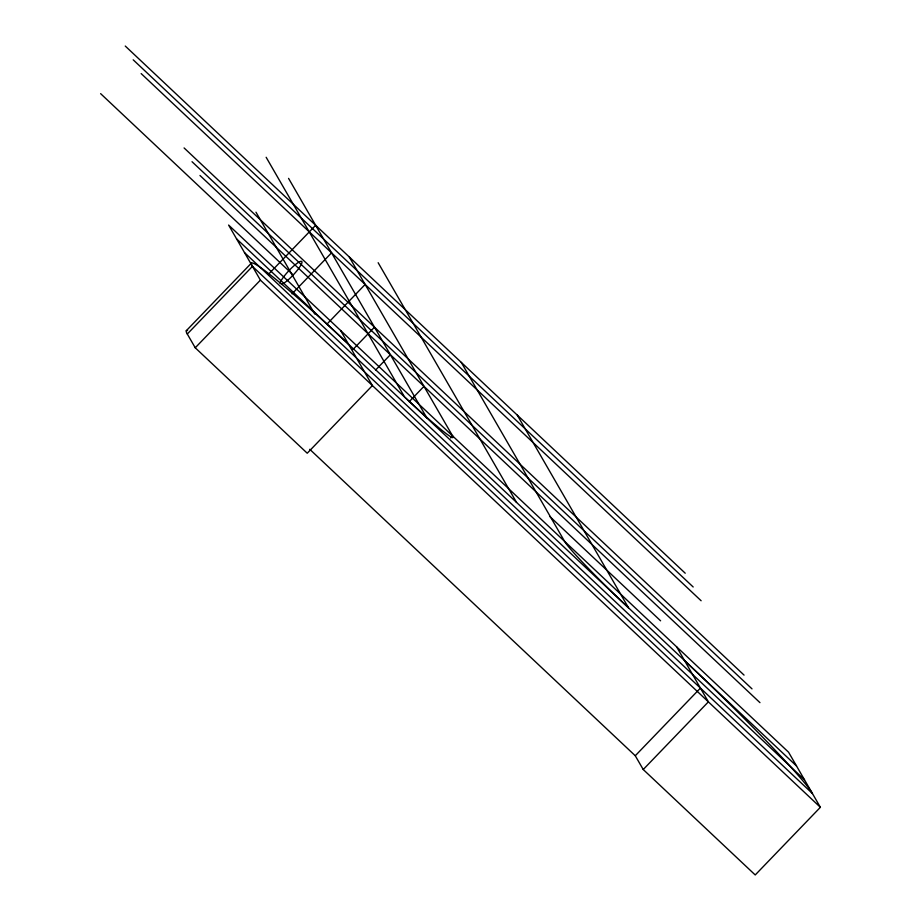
<?xml version="1.0" encoding="UTF-8"?>
<svg xmlns="http://www.w3.org/2000/svg" width="921" height="921" viewBox="0 0 921 921"><rect width="100%" height="100%" fill="white"/><g stroke="black" fill="none" stroke-linecap="round" stroke-linejoin="round"><path stroke-width="1.38" d="M186.341 330.674L251.502 263.015M340.597 330.489L372.395 385.565L307.234 453.224L195.24 347.781L187.297 334.012L252.446 266.365A156.812 8.98 43.9 0 1 348.541 344.258M195.24 347.781L260.401 280.134L228.604 225.058L788.572 752.215L820.381 807.291L755.22 874.95L643.226 769.519L635.271 755.75L309.755 449.298M268.253 274.493L315.65 225.288M292.061 293.834L331.548 252.826M326.644 324.434L365.142 284.451M352.755 349.727L374.479 327.174M375.561 370.092L390.377 354.723M409.166 401.729L423.971 386.348M450.622 437.97L452.591 435.921L349.243 256.913M635.271 755.75L700.432 688.091M643.226 769.519L708.376 701.86L676.578 646.784M125.256 46.05L685.224 573.219M133.2 59.819L693.179 586.988M141.155 73.588L701.123 600.757M184.085 147.947L744.053 675.105M192.029 161.716L752.008 688.873M199.984 175.485L759.952 702.642M100.619 93.643L292.164 273.963M549.653 516.359L660.599 620.812M236.547 238.827L796.527 765.984M244.502 252.596L804.47 779.753M252.446 266.365L812.426 793.522A156.812 8.98 43.9 0 0 684.533 660.553M260.401 280.134L820.381 807.291M517.234 415.06L628.536 607.837A78.4 4.49 43.9 0 1 564.585 541.352L461.237 362.344M378.151 262.715L516.543 502.406M288.561 178.375L426.941 418.053M266.157 157.284L404.549 396.974A78.4 4.49 43.9 0 0 452.591 435.921M255.98 212.198L314.775 314.038M187.297 334.012A156.812 8.98 43.9 0 1 187.585 330.581M280.065 283.311A15.68 3.051 -46.7 0 1 295.307 264.661A15.68 3.051 -46.7 0 1 299.152 267.827A15.68 3.051 -46.7 0 1 281.4 284.416"/></g></svg>
